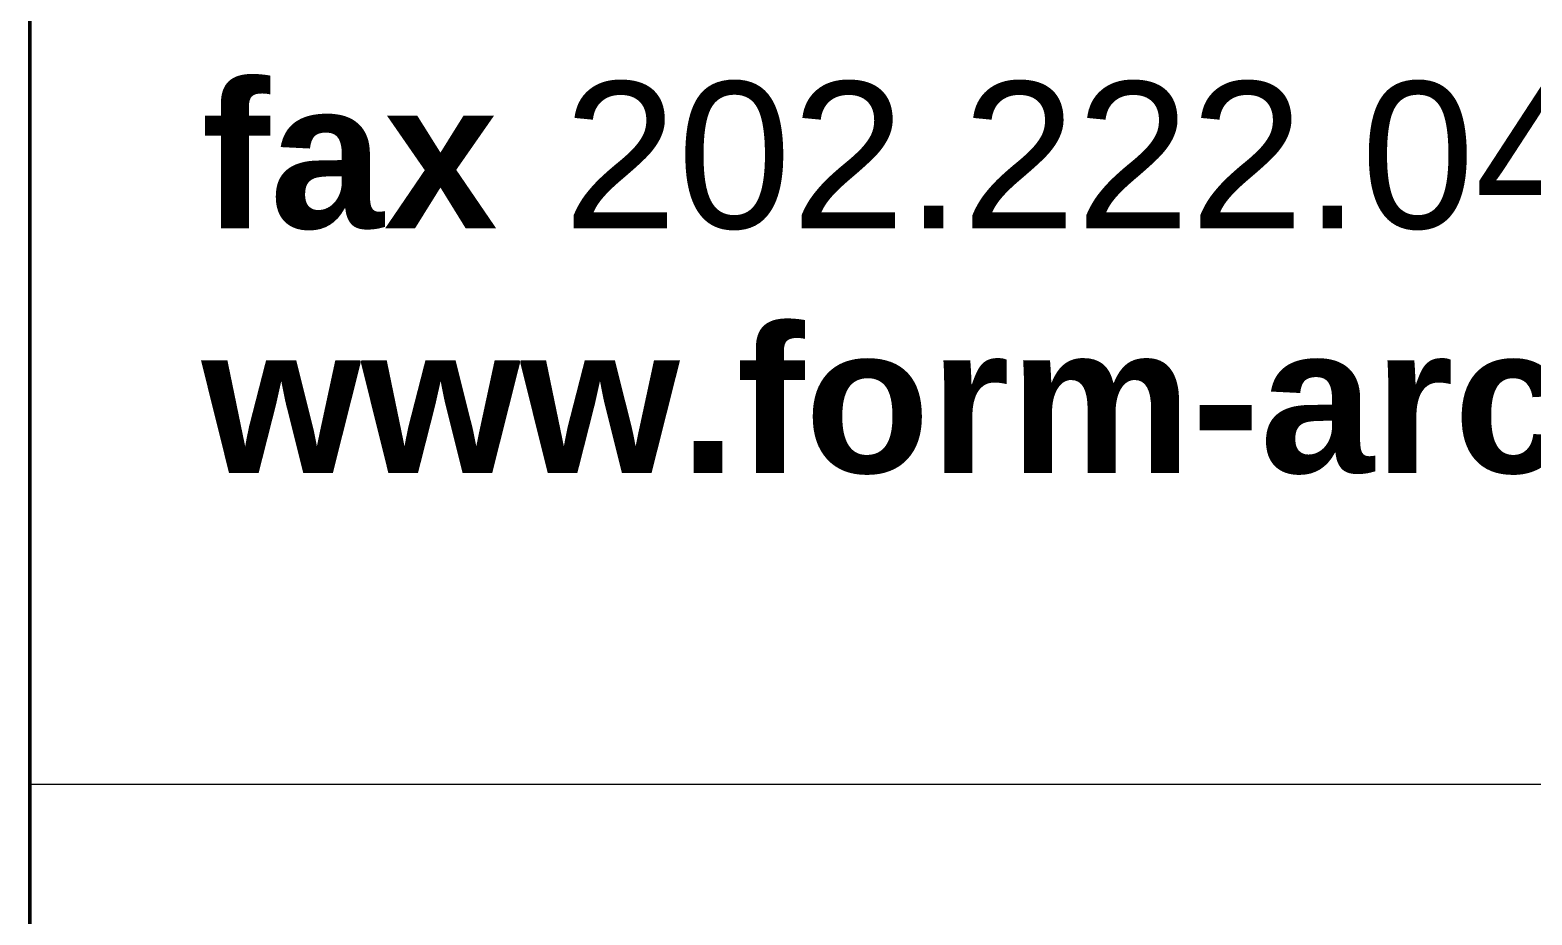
# Model space of a CAD drawing. Header units: inches. Extents: x 8.1 to 41.6, y 1.5 to 24.
# Drawn here: x 38.177 to 39.377, y 20.534 to 21.241 of the extents above; entities that cross this region are included whole.
import ezdxf

# ---------------------------------------------------------------- set-up
doc = ezdxf.new("R2010")
doc.units = ezdxf.units.IN
doc.header["$LTSCALE"] = 48
doc.header["$MEASUREMENT"] = 0
for name, color, linetype, lineweight in [('G-ANNO-TTLB', 6, 'Continuous', 9), ('G-ANNO-TTLB-MEDM', 33, 'Continuous', 20), ('G-ANNO-TTLB-WIDE', 214, 'Continuous', 50)]:
    doc.layers.add(name, color=color, linetype=linetype, lineweight=lineweight)
doc.styles.add('Arial_10', font='arial.ttf', dxfattribs={"height": 0.117188})
doc.styles.add('Arial_B_1', font='arialbd.ttf', dxfattribs={"height": 0.117188})

msp = doc.modelspace()

# ---------------------------------------------------------------- linework, layer by layer
at = {"layer": 'G-ANNO-TTLB-MEDM'}
msp.add_line((38.1771, 20.6385), (41.5521, 20.6385), dxfattribs=at)
msp.add_line((38.1771, 20.6385), (41.5521, 20.6385), dxfattribs=at)
at = {"layer": 'G-ANNO-TTLB-WIDE'}
msp.add_line((38.1771, 24.0135), (38.1771, 1.5135), dxfattribs=at)

# ---------------------------------------------------------------- texts
at = {"layer": 'G-ANNO-TTLB', "attachment_point": 1}
for s, insert, char_height, width, style in [('fax ', (38.3142, 21.2), 0.11719, 0.350344, 'Arial_B_1'), ('202.222.0435', (38.6033, 21.2), 0.117188, 1.249875, 'Arial_10'), ('www.form-architects.com', (38.3142, 21.0046), 0.117188, 2.487125, 'Arial_B_1')]:
    msp.add_mtext(s, dxfattribs=dict(at, insert=insert, char_height=char_height, width=width, style=style))

doc.saveas('drawing.dxf')
